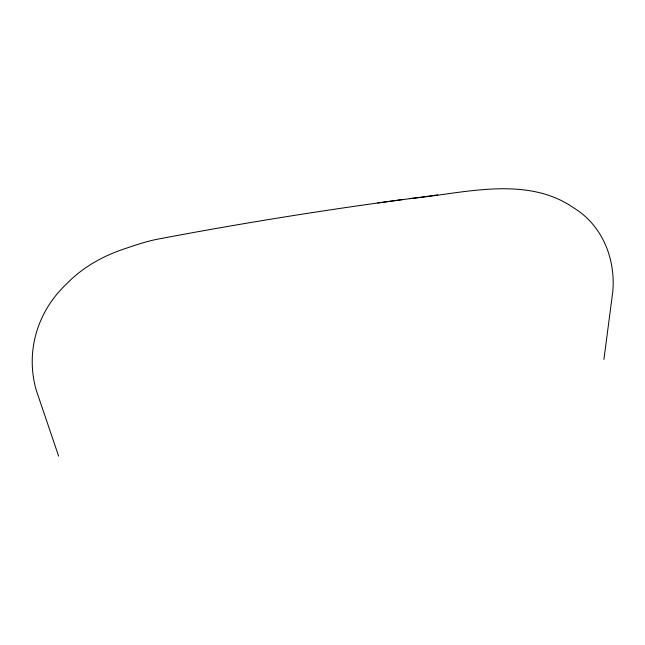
<?xml version="1.0" encoding="UTF-8"?>
<svg xmlns="http://www.w3.org/2000/svg" width="645" height="645" viewBox="0 0 645 645"><rect width="100%" height="100%" fill="white"/><g stroke="black" fill="none" stroke-linecap="round" stroke-linejoin="round"><path stroke-width="0.97" d="M603.913 359.442L612.75 291.871C615.798 259.379 602.607 225.686 574.195 208.206C526.183 174.424 461.917 193.919 409.422 198.636M403.641 199.41C322 210.439 240.617 223.428 159.678 238.787C147.149 241.036 135.079 245.237 123.042 249.317C101.991 256.476 82.141 267.772 66.629 283.848C37.499 311.229 25.284 351.17 36.128 389.838L58.614 456.112M377.68 202.99L437.842 194.895"/></g></svg>
